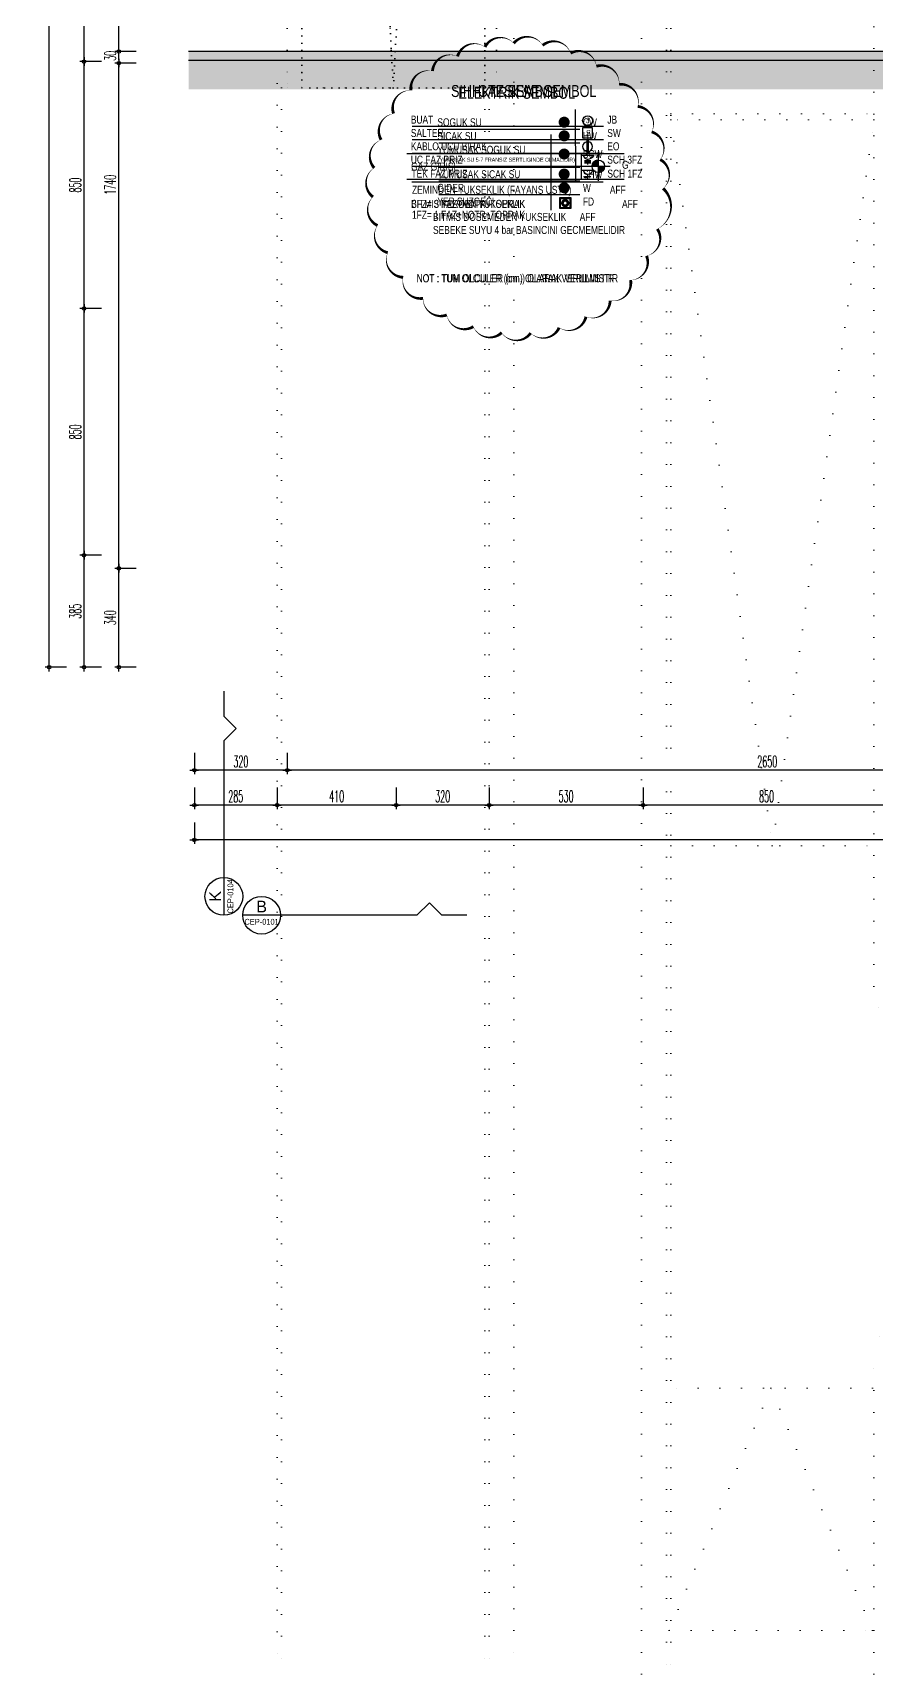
# Model space of a CAD drawing. Extents: x -5598 to 26293, y -3808 to 13850.
# Drawn here: x -3526 to -622, y -3808 to 1844 of the extents above; entities that cross this region are included whole.
import ezdxf
from ezdxf.enums import TextEntityAlignment as Align

# ---------------------------------------------------------------- set-up
doc = ezdxf.new("R2010")
doc.units = 0
doc.header["$LTSCALE"] = 100
doc.header["$MEASUREMENT"] = 0
doc.linetypes.add('DOT', pattern=[0.25, 0, -0.25])
for name, color, linetype in [('KOLON', 7, 'Continuous'), ('MERD', 7, 'Continuous'), ('OLCU DIS', 7, 'Continuous'), ('SOLID', 7, 'Continuous'), ('TARAMA', 7, 'Continuous'), ('YAZI', 7, 'Continuous')]:
    doc.layers.add(name, color=color, linetype=linetype)
for name, color, linetype, lineweight, true_color in [('MAKPA ELEKTRIK', 7, 'Continuous', 30, 0x93039a), ('MAKPA GAZ', 7, 'Continuous', 30, 0x046a38), ('MAKPA SIHHI', 7, 'Continuous', 30, 0x428a93)]:
    doc.layers.add(name, color=color, linetype=linetype, lineweight=lineweight, true_color=true_color)
doc.layers.add('YOLLAR', color=7, linetype='Continuous', lineweight=15)
doc.styles.add('ARIAL', font='arial.ttf', dxfattribs={"width": 0.7})
doc.styles.add('MAKPA TESISAT', font='arial.ttf', dxfattribs={"height": 10})
doc.styles.add('olcu', font='romans.shx', dxfattribs={"width": 0.5})
doc.dimstyles.new('1-200', dxfattribs={"dimtxt": 40, "dimasz": 2, "dimexe": 0, "dimexo": 0, "dimgap": 10, "dimtad": 1, "dimdec": 4, "dimrnd": 0.1, "dimzin": 9, "dimdsep": 46, "dimtxsty": 'olcu', "dimblk1": 'SOL', "dimblk2": 'SAG', "dimsah": 1, "dimcen": 0, "dimse1": 1, "dimse2": 1, "dimclre": 13, "dimadec": 0, "dimazin": 0, "dimtfac": 1, "dimtdec": 4, "dimtix": 1, "dimtmove": 2, "dimatfit": 2, "dimldrblk": 'SOL', "dimfxl": 0, "dimtolj": 1, "dimarcsym": 0})

# ---------------------------------------------------------------- blocks, each defined once
blk = doc.blocks.new('*U46')
blk.add_lwpolyline([(7.061, 0), (6.205, 0), (5.778, 0.428), (5.35, 0), (-0.65, 0)])
blk.add_circle((0, 0), 0.65)
at = {"style": 'ARIAL'}
blk.add_attdef('10', text='', height=0.4, dxfattribs=at).set_placement((0, 0.3), align=Align.MIDDLE_CENTER)
at = {"style": 'ARIAL', "width": 0.8}
blk.add_attdef('AL134', text='', height=0.2, dxfattribs=at).set_placement((0, -0.225), align=Align.MIDDLE_CENTER)
blk = doc.blocks.new('*U38')
blk.add_lwpolyline([(7.061, 0), (6.205, 0), (5.778, -0.428), (5.35, 0), (-0.65, 0)])
blk.add_circle((0, 0), 0.65)
at = {"style": 'ARIAL'}
blk.add_attdef('10', text='', height=0.4, dxfattribs=at).set_placement((0, 0.3), align=Align.MIDDLE_CENTER)
at = {"style": 'ARIAL', "width": 0.8}
blk.add_attdef('AL134', text='', height=0.2, dxfattribs=at).set_placement((0, -0.225), align=Align.MIDDLE_CENTER)
blk = doc.blocks.new('KESIT YERLERI')
at = {"layer": 'YAZI', "color": 7, "xscale": 100, "yscale": 100, "zscale": 100, "rotation": 90}
blk.add_blockref('*U38', (426.5, 7250.4), dxfattribs=at).add_auto_attribs({'10': 'K', 'AL134': 'CEP-0104'})
at = {"layer": 'YAZI', "color": 7, "xscale": 100, "yscale": 100, "zscale": 100}
blk.add_blockref('*U46', (556.5, 7185.4), dxfattribs=at).add_auto_attribs({'10': 'B', 'AL134': 'CEP-0101'})
blk = doc.blocks.new('*U550')
at = {"color": 16, "linetype": 'ByBlock', "ltscale": 3}
for p, q in [((-8191.8, -10160), (-8165.1, -10665)), ((-8165.1, -10665), (-8138.3, -10160)), ((-8480, -10665), (-7850.1, -10665)), ((-6510, -10775), (-7210, -10775)), ((-7210, -13275), (-6510, -13275))]:
    blk.add_line(p, q, dxfattribs=at)
at = {"color": 0, "linetype": 'ByBlock', "ltscale": 3}
blk.add_line((-8480, -10665), (-8530, -10665), dxfattribs=at)
for points in [[(-8530, -10160), (-8530, -10665)], [(-8480, -10160), (-8480, -10665)], [(-7810.1, -10160), (-7810.1, -10665), (-7850.1, -10665), (-7850.1, -10160)], [(-7225, -10160), (-7225, -16127.6)], [(-7210, -10160), (-7210, -16127.6)], [(-7310, -16127.6), (-7310, -10195), (-7750.1, -10195), (-7750.1, -16127.6)], [(-8530, -10650), (-8565, -10650), (-8565, -16127.6)], [(-8530, -10665), (-8550, -10665), (-8550, -16127.6)], [(-7850.1, -10665), (-7850.1, -16127.6)], [(-7835.1, -10665), (-7835.1, -16127.6)]]:
    blk.add_lwpolyline(points, dxfattribs=at)
for points in [[(-2774.7, -14192.1, -0.514866), (-5652.1, -14746.4, -0.003432), (-5762.1, -14640.3, -0.008214), (-6019.2, -14380.3, -0.014853), (-6462.4, -13889.1, -0.177928), (-6510, -13759.6), (-6510, -10290, -0.040829), (-6499.4, -10160, -0.040829)], [(-6510, -16127.6), (-6510, -15003.2, -0.671641), (-6424.3, -14968.2, 0.03068), (-5346.5, -15939.8)]]:
    blk.add_lwpolyline(points, format="xyb", dxfattribs=at)
at = {"color": 155, "linetype": 'ByBlock', "ltscale": 3}
blk.add_lwpolyline([(-7210, -10755), (-6510, -10755), (-6510, -10775), (-7210, -10775)], close=True, dxfattribs=at)
at = {"color": 16, "linetype": 'ByBlock', "ltscale": 3}
for points in [[(-7210, -10775), (-6860.1, -13275), (-6510, -10775)], [(-6515.1, -15142.5), (-7215, -15142.5)]]:
    blk.add_lwpolyline(points, dxfattribs=at)
blk.add_lwpolyline([(-6515.1, -15977.5), (-6865.1, -15142.5), (-7215, -15977.5)], close=True, dxfattribs=at)
blk = doc.blocks.new('SOL')
at = {"color": 0}
for p, q in [((0, 30), (0, -7)), ((7.6, 0), (-7, 0))]:
    blk.add_line(p, q, dxfattribs=at)
blk.add_circle((0, 0), 3, dxfattribs=at)
blk = doc.blocks.new('SAG')
at = {"color": 0}
for p, q in [((7.6, 0), (-7, 0)), ((0, -30), (0, 7))]:
    blk.add_line(p, q, dxfattribs=at)
blk.add_circle((0, 0), 3, dxfattribs=at)
blk = doc.blocks.new('*D285')
at = {"layer": 'OLCU DIS', "color": 0, "lineweight": -2, "transparency": 16777216}
blk.add_line((-2, -695), (-2648, -695), dxfattribs=at)
at = {"layer": 'OLCU DIS', "color": 0, "lineweight": -2, "transparency": 16777216, "xscale": 2, "yscale": 2, "zscale": 2, "rotation": 180}
blk.add_blockref('SAG', (-2650, -695), dxfattribs=at)
at = {"layer": 'OLCU DIS', "color": 0, "lineweight": -2, "transparency": 16777216, "xscale": 2, "yscale": 2, "zscale": 2}
blk.add_blockref('SOL', (0, -695), dxfattribs=at)
at = {"layer": 'OLCU DIS', "color": 0, "transparency": 16777216, "insert": (-997.4, -665), "char_height": 40, "attachment_point": 5, "style": 'olcu'}
blk.add_mtext('\\A1;2650', dxfattribs=at)
blk = doc.blocks.new('*D327')
at = {"layer": 'OLCU DIS', "color": 0, "lineweight": -2, "transparency": 16777216}
blk.add_line((-577, -815), (-1423, -815), dxfattribs=at)
at = {"layer": 'OLCU DIS', "color": 0, "lineweight": -2, "transparency": 16777216, "xscale": 2, "yscale": 2, "zscale": 2, "rotation": 180}
blk.add_blockref('SAG', (-1425, -815), dxfattribs=at)
at = {"layer": 'OLCU DIS', "color": 0, "lineweight": -2, "transparency": 16777216, "xscale": 2, "yscale": 2, "zscale": 2}
blk.add_blockref('SOL', (-575, -815), dxfattribs=at)
at = {"layer": 'OLCU DIS', "color": 0, "transparency": 16777216, "insert": (-1000, -785), "char_height": 40, "attachment_point": 5, "style": 'olcu'}
blk.add_mtext('\\A1;850', dxfattribs=at)
blk = doc.blocks.new('*D328')
at = {"layer": 'OLCU DIS', "color": 0, "lineweight": -2, "transparency": 16777216}
blk.add_line((-1427, -815), (-1953, -815), dxfattribs=at)
at = {"layer": 'OLCU DIS', "color": 0, "lineweight": -2, "transparency": 16777216, "xscale": 2, "yscale": 2, "zscale": 2, "rotation": 180}
blk.add_blockref('SAG', (-1955, -815), dxfattribs=at)
at = {"layer": 'OLCU DIS', "color": 0, "lineweight": -2, "transparency": 16777216, "xscale": 2, "yscale": 2, "zscale": 2}
blk.add_blockref('SOL', (-1425, -815), dxfattribs=at)
at = {"layer": 'OLCU DIS', "color": 0, "transparency": 16777216, "insert": (-1690, -785), "char_height": 40, "attachment_point": 5, "style": 'olcu'}
blk.add_mtext('\\A1;530', dxfattribs=at)
blk = doc.blocks.new('*D329')
at = {"layer": 'OLCU DIS', "color": 0, "lineweight": -2, "transparency": 16777216}
blk.add_line((-1957, -815), (-2273, -815), dxfattribs=at)
at = {"layer": 'OLCU DIS', "color": 0, "lineweight": -2, "transparency": 16777216, "xscale": 2, "yscale": 2, "zscale": 2, "rotation": 180}
blk.add_blockref('SAG', (-2275, -815), dxfattribs=at)
at = {"layer": 'OLCU DIS', "color": 0, "lineweight": -2, "transparency": 16777216, "xscale": 2, "yscale": 2, "zscale": 2}
blk.add_blockref('SOL', (-1955, -815), dxfattribs=at)
at = {"layer": 'OLCU DIS', "color": 0, "transparency": 16777216, "insert": (-2115, -785), "char_height": 40, "attachment_point": 5, "style": 'olcu'}
blk.add_mtext('\\A1;320', dxfattribs=at)
blk = doc.blocks.new('*D330')
at = {"layer": 'OLCU DIS', "color": 0, "lineweight": -2, "transparency": 16777216}
blk.add_line((-2277, -815), (-2683, -815), dxfattribs=at)
at = {"layer": 'OLCU DIS', "color": 0, "lineweight": -2, "transparency": 16777216, "xscale": 2, "yscale": 2, "zscale": 2, "rotation": 180}
blk.add_blockref('SAG', (-2685, -815), dxfattribs=at)
at = {"layer": 'OLCU DIS', "color": 0, "lineweight": -2, "transparency": 16777216, "xscale": 2, "yscale": 2, "zscale": 2}
blk.add_blockref('SOL', (-2275, -815), dxfattribs=at)
at = {"layer": 'OLCU DIS', "color": 0, "transparency": 16777216, "insert": (-2480, -785), "char_height": 40, "attachment_point": 5, "style": 'olcu'}
blk.add_mtext('\\A1;410', dxfattribs=at)
blk = doc.blocks.new('*D331')
at = {"layer": 'OLCU DIS', "color": 0, "lineweight": -2, "transparency": 16777216}
blk.add_line((-2652, -695), (-2968, -695), dxfattribs=at)
at = {"layer": 'OLCU DIS', "color": 0, "lineweight": -2, "transparency": 16777216, "xscale": 2, "yscale": 2, "zscale": 2, "rotation": 180}
blk.add_blockref('SAG', (-2970, -695), dxfattribs=at)
at = {"layer": 'OLCU DIS', "color": 0, "lineweight": -2, "transparency": 16777216, "xscale": 2, "yscale": 2, "zscale": 2}
blk.add_blockref('SOL', (-2650, -695), dxfattribs=at)
at = {"layer": 'OLCU DIS', "color": 0, "transparency": 16777216, "insert": (-2810, -665), "char_height": 40, "attachment_point": 5, "style": 'olcu'}
blk.add_mtext('\\A1;320', dxfattribs=at)
blk = doc.blocks.new('*D332')
at = {"layer": 'OLCU DIS', "color": 0, "lineweight": -2, "transparency": 16777216}
blk.add_line((21268, -935), (-2968, -935), dxfattribs=at)
at = {"layer": 'OLCU DIS', "color": 0, "lineweight": -2, "transparency": 16777216, "xscale": 2, "yscale": 2, "zscale": 2, "rotation": 180}
blk.add_blockref('SAG', (-2970, -935), dxfattribs=at)
at = {"layer": 'OLCU DIS', "color": 0, "lineweight": -2, "transparency": 16777216, "xscale": 2, "yscale": 2, "zscale": 2}
blk.add_blockref('SOL', (21270, -935), dxfattribs=at)
at = {"layer": 'OLCU DIS', "color": 0, "transparency": 16777216, "insert": (9295.6, -905), "char_height": 40, "attachment_point": 5, "style": 'olcu'}
blk.add_mtext('\\A1;24240', dxfattribs=at)
blk = doc.blocks.new('*D333')
at = {"layer": 'OLCU DIS', "color": 0, "lineweight": -2, "transparency": 16777216}
blk.add_line((-3230, -338), (-3230, -2), dxfattribs=at)
at = {"layer": 'OLCU DIS', "color": 0, "lineweight": -2, "transparency": 16777216, "xscale": 2, "yscale": 2, "zscale": 2}
for name, p, rotation in [('SAG', (-3230, 0), 90), ('SOL', (-3230, -340), 270)]:
    blk.add_blockref(name, p, dxfattribs=dict(at, rotation=rotation))
at = {"layer": 'OLCU DIS', "color": 0, "transparency": 16777216, "insert": (-3260, -170), "char_height": 40, "attachment_point": 5, "rotation": 90, "style": 'olcu'}
blk.add_mtext('\\A1;340', dxfattribs=at)
blk = doc.blocks.new('*D334')
at = {"layer": 'OLCU DIS', "color": 0, "lineweight": -2, "transparency": 16777216}
blk.add_line((-3230, 2), (-3230, 1738), dxfattribs=at)
at = {"layer": 'OLCU DIS', "color": 0, "lineweight": -2, "transparency": 16777216, "xscale": 2, "yscale": 2, "zscale": 2}
for name, p, rotation in [('SAG', (-3230, 1740), 90), ('SOL', (-3230, 0), 270)]:
    blk.add_blockref(name, p, dxfattribs=dict(at, rotation=rotation))
at = {"layer": 'OLCU DIS', "color": 0, "transparency": 16777216, "insert": (-3260, 1321), "char_height": 40, "attachment_point": 5, "rotation": 90, "style": 'olcu'}
blk.add_mtext('\\A1;1740', dxfattribs=at)
blk = doc.blocks.new('*D335')
at = {"layer": 'OLCU DIS', "color": 0, "lineweight": -2, "transparency": 16777216}
blk.add_line((-3230, 1750), (-3230, 1780), dxfattribs=at)
at = {"layer": 'OLCU DIS', "color": 0, "transparency": 16777216, "insert": (-3260, 1765), "char_height": 40, "attachment_point": 5, "rotation": 90, "style": 'olcu'}
blk.add_mtext('\\A1;30', dxfattribs=at)
blk = doc.blocks.new('*D336')
at = {"layer": 'OLCU DIS', "color": 0, "lineweight": -2, "transparency": 16777216}
blk.add_line((-3230, 1782), (-3230, 2118), dxfattribs=at)
at = {"layer": 'OLCU DIS', "color": 0, "lineweight": -2, "transparency": 16777216, "xscale": 2, "yscale": 2, "zscale": 2}
for name, p, rotation in [('SAG', (-3230, 2120), 90), ('SOL', (-3230, 1780), 270)]:
    blk.add_blockref(name, p, dxfattribs=dict(at, rotation=rotation))
at = {"layer": 'OLCU DIS', "color": 0, "transparency": 16777216, "insert": (-3260, 1950), "char_height": 40, "attachment_point": 5, "rotation": 90, "style": 'olcu'}
blk.add_mtext('\\A1;340', dxfattribs=at)
blk = doc.blocks.new('*D342')
at = {"layer": 'OLCU DIS', "color": 0, "lineweight": -2, "transparency": 16777216}
blk.add_line((-3350, -338), (-3350, 43), dxfattribs=at)
at = {"layer": 'OLCU DIS', "color": 0, "lineweight": -2, "transparency": 16777216, "xscale": 2, "yscale": 2, "zscale": 2}
for name, p, rotation in [('SAG', (-3350, 45), 90), ('SOL', (-3350, -340), 270)]:
    blk.add_blockref(name, p, dxfattribs=dict(at, rotation=rotation))
at = {"layer": 'OLCU DIS', "color": 0, "transparency": 16777216, "insert": (-3380, -147.5), "char_height": 40, "attachment_point": 5, "rotation": 90, "style": 'olcu'}
blk.add_mtext('\\A1;385', dxfattribs=at)
blk = doc.blocks.new('*D343')
at = {"layer": 'OLCU DIS', "color": 0, "lineweight": -2, "transparency": 16777216}
blk.add_line((-3350, 47), (-3350, 893), dxfattribs=at)
at = {"layer": 'OLCU DIS', "color": 0, "lineweight": -2, "transparency": 16777216, "xscale": 2, "yscale": 2, "zscale": 2}
for name, p, rotation in [('SAG', (-3350, 895), 90), ('SOL', (-3350, 45), 270)]:
    blk.add_blockref(name, p, dxfattribs=dict(at, rotation=rotation))
at = {"layer": 'OLCU DIS', "color": 0, "transparency": 16777216, "insert": (-3380, 470), "char_height": 40, "attachment_point": 5, "rotation": 90, "style": 'olcu'}
blk.add_mtext('\\A1;850', dxfattribs=at)
blk = doc.blocks.new('*D344')
at = {"layer": 'OLCU DIS', "color": 0, "lineweight": -2, "transparency": 16777216}
blk.add_line((-3350, 897), (-3350, 1743), dxfattribs=at)
at = {"layer": 'OLCU DIS', "color": 0, "lineweight": -2, "transparency": 16777216, "xscale": 2, "yscale": 2, "zscale": 2}
for name, p, rotation in [('SAG', (-3350, 1745), 90), ('SOL', (-3350, 895), 270)]:
    blk.add_blockref(name, p, dxfattribs=dict(at, rotation=rotation))
at = {"layer": 'OLCU DIS', "color": 0, "transparency": 16777216, "insert": (-3380, 1320), "char_height": 40, "attachment_point": 5, "rotation": 90, "style": 'olcu'}
blk.add_mtext('\\A1;850', dxfattribs=at)
blk = doc.blocks.new('*D345')
at = {"layer": 'OLCU DIS', "color": 0, "lineweight": -2, "transparency": 16777216}
blk.add_line((-3350, 1747), (-3350, 2153), dxfattribs=at)
at = {"layer": 'OLCU DIS', "color": 0, "lineweight": -2, "transparency": 16777216, "xscale": 2, "yscale": 2, "zscale": 2}
for name, p, rotation in [('SAG', (-3350, 2155), 90), ('SOL', (-3350, 1745), 270)]:
    blk.add_blockref(name, p, dxfattribs=dict(at, rotation=rotation))
at = {"layer": 'OLCU DIS', "color": 0, "transparency": 16777216, "insert": (-3380, 1950), "char_height": 40, "attachment_point": 5, "rotation": 90, "style": 'olcu'}
blk.add_mtext('\\A1;410', dxfattribs=at)
blk = doc.blocks.new('*D368')
at = {"layer": 'OLCU DIS', "color": 0, "lineweight": -2, "transparency": 16777216}
blk.add_line((-3470, -338), (-3470, 12638), dxfattribs=at)
at = {"layer": 'OLCU DIS', "color": 0, "lineweight": -2, "transparency": 16777216, "xscale": 2, "yscale": 2, "zscale": 2}
for name, p, rotation in [('SAG', (-3470, 12640), 90), ('SOL', (-3470, -340), 270)]:
    blk.add_blockref(name, p, dxfattribs=dict(at, rotation=rotation))
at = {"layer": 'OLCU DIS', "color": 0, "transparency": 16777216, "insert": (-3500, 6150), "char_height": 40, "attachment_point": 5, "rotation": 90, "style": 'olcu'}
blk.add_mtext('\\A1;12980', dxfattribs=at)
blk = doc.blocks.new('*D475')
at = {"layer": 'OLCU DIS', "color": 0, "lineweight": -2, "transparency": 16777216}
blk.add_line((-2687, -815), (-2968, -815), dxfattribs=at)
at = {"layer": 'OLCU DIS', "color": 0, "lineweight": -2, "transparency": 16777216, "xscale": 2, "yscale": 2, "zscale": 2, "rotation": 180}
blk.add_blockref('SAG', (-2970, -815), dxfattribs=at)
at = {"layer": 'OLCU DIS', "color": 0, "lineweight": -2, "transparency": 16777216, "xscale": 2, "yscale": 2, "zscale": 2}
blk.add_blockref('SOL', (-2685, -815), dxfattribs=at)
at = {"layer": 'OLCU DIS', "color": 0, "transparency": 16777216, "insert": (-2827.5, -785), "char_height": 40, "attachment_point": 5, "style": 'olcu'}
blk.add_mtext('\\A1;285', dxfattribs=at)
blk = doc.blocks.new('SIH LEGEND_TR')
at = {"layer": 'MAKPA SIHHI'}
for p, q in [((-129, -147.6), (114.1, -147.6)), ((64.1, -157.3), (64.1, -287.2)), ((-129, -171.2), (114.1, -171.2)), ((-129, -213.4), (114.1, -213.4)), ((-129, -237), (114.1, -237)), ((-129, -260.6), (114.1, -260.6))]:
    blk.add_line(p, q, dxfattribs=at)
blk.add_lwpolyline([(257.3, -249.9, 0, 5, 0.520567), (252.3, -200.2, 0, 5, 0.520567), (237.6, -152.5, 0, 5, 0.520567), (213.6, -108.7, 0, 5, 0.520567), (181.5, -70.6, 0, 5, 0.520567), (142.4, -39.5, 0, 5, 0.520567), (97.9, -16.9, 0, 5, 0.520567), (49.8, -3.5, 0, 5, 0.520567), (0, 0, 0, 5, 0.520567), (-49.5, -6.4, 0, 5, 0.520567), (-96.7, -22.6, 0, 5, 0.520567), (-139.8, -47.8, 0, 5, 0.520567), (-177, -81, 0, 5, 0.520567), (-206.9, -121, 0, 5, 0.520567), (-228.3, -166.1, 0, 5, 0.520567), (-240.2, -214.6, 0, 5, 0.520567), (-242.3, -264.5, 0, 5, 0.520567), (-234.4, -313.8, 0, 5, 0.520567), (-216.9, -360.5, 0, 5, 0.520567), (-190.4, -402.9, 0, 5, 0.520567), (-156.1, -439.1, 0, 5, 0.520567), (-115.3, -467.8, 0, 5, 0.520567), (-69.5, -487.8, 0, 5, 0.520567), (-20.7, -498.3, 0, 5, 0.520567), (29.2, -498.9, 0, 5, 0.520567), (78.2, -489.6, 0, 5, 0.520567), (124.4, -470.8, 0, 5, 0.520567), (166, -443.1, 0, 5, 0.520567), (201.2, -407.7, 0, 5, 0.520567), (228.7, -366, 0, 5, 0.520567), (247.3, -319.7, 0, 5, 0.520567)], format="xyseb", close=True, dxfattribs=at)
for points, const_width in [([(82.2, -135.8, 1), (91.7, -135.8, 1)], 9.48), ([(82.2, -159.4, 1), (91.7, -159.4, 1)], 9.48), ([(82.2, -190.6, 1), (91.7, -190.6, 1)], 9.48), ([(82.2, -225.2, 1), (91.7, -225.2, 1)], 9.48), ([(82.2, -248.8, 1), (91.7, -248.8, 1)], 9.48), ([(84, -275.2, 1), (93.4, -275.2, 1)], 4.72)]:
    blk.add_lwpolyline(points, format="xyb", close=True, dxfattribs=dict(at, const_width=const_width))
for points in [[(79.3, -284.6), (79.3, -265.7), (98.2, -265.7), (98.2, -284.6)], [(80.6, -283.3), (80.6, -267.1), (96.8, -267.1), (96.8, -283.3)]]:
    blk.add_lwpolyline(points, close=True, dxfattribs=at)
at = {"layer": 'MAKPA SIHHI', "style": 'MAKPA TESISAT', "width": 0.75}
for s, height, p in [('SIHHI TESISAT SEMBOL', 20.667, (-107.8, -92.5)), ('SOGUK SU', 13.78, (-131.3, -142.9)), ('CW', 13.78, (119.2, -142.9)), ('SICAK SU', 13.78, (-131.3, -166.5)), ('HW', 13.78, (119.2, -166.5)), ('YUMUSAK SOGUK SU', 13.778, (-131.3, -190.1)), ('(YUMUSAK SU 5-7 FRANSIZ SERTLIGINDE OLMALIDIR)', 6.889, (-130.4, -203.9, 0)), ('SCW', 13.78, (119.2, -197.7)), ('YUMUSAK SICAK SU', 13.778, (-131.3, -232.3)), ('SHW', 13.78, (119.2, -232.3)), ('GIDER', 13.78, (-131.3, -255.8)), ('W', 13.8, (119.2, -255.8)), ('YER SUZGECI', 13.778, (-131.3, -279.4)), ('FD', 13.78, (119.2, -279.4)), ('BITMIS DOSEMEDEN YUKSEKLIK', 13.778, (-138.8, -305.8)), ('AFF', 13.78, (113.7, -305.8)), ('SEBEKE SUYU 4 bar BASINCINI GECMEMELIDIR', 13.778, (-138.8, -328.3)), ('NOT : TUM OLCULER (cm.) OLARAK VERILMISTIR', 13.778, (-167.2, -411.5))]:
    blk.add_text(s, height=height, dxfattribs=at).set_placement(p)
blk = doc.blocks.new('ELK LEGEND_TR')
at = {"layer": 'MAKPA ELEKTRIK'}
for p, q in [((105.8, -114.2), (106.2, -239.8)), ((-174.7, -142.9), (154.4, -142.9)), ((-174.7, -165.9), (154.4, -165.9)), ((125.8, -166.7), (125.8, -188.4)), ((128, -166.7), (128, -188.4)), ((-174.7, -188.9), (154.4, -188.9)), ((-174.7, -188.9), (154.4, -188.9)), ((117.1, -192.8), (138.8, -192.8)), ((-175.2, -211.6), (154, -211.6)), ((117.1, -218.2), (138.8, -218.2)), ((122.2, -201.8), (132.6, -201.8)), ((122.2, -203.9), (132.6, -203.9)), ((122.2, -206), (132.6, -206)), ((127.8, -208.9), (127.8, -199.2)), ((127.8, -234.3), (127.8, -224.7)), ((-175.2, -238.4), (154, -238.4)), ((122.2, -229.4), (132.6, -229.4))]:
    blk.add_line(p, q, dxfattribs=at)
blk.add_lwpolyline([(257.3, -249.9, 0, 5, 0.520567), (252.3, -200.2, 0, 5, 0.520567), (237.6, -152.5, 0, 5, 0.520567), (213.6, -108.7, 0, 5, 0.520567), (181.5, -70.6, 0, 5, 0.520567), (142.4, -39.5, 0, 5, 0.520567), (97.9, -16.9, 0, 5, 0.520567), (49.8, -3.5, 0, 5, 0.520567), (0, 0, 0, 5, 0.520567), (-49.5, -6.4, 0, 5, 0.520567), (-96.7, -22.6, 0, 5, 0.520567), (-139.8, -47.8, 0, 5, 0.520567), (-177, -81, 0, 5, 0.520567), (-206.9, -121, 0, 5, 0.520567), (-228.3, -166.1, 0, 5, 0.520567), (-240.2, -214.6, 0, 5, 0.520567), (-242.3, -264.5, 0, 5, 0.520567), (-234.4, -313.8, 0, 5, 0.520567), (-216.9, -360.5, 0, 5, 0.520567), (-190.4, -402.9, 0, 5, 0.520567), (-156.1, -439.1, 0, 5, 0.520567), (-115.3, -467.8, 0, 5, 0.520567), (-69.5, -487.8, 0, 5, 0.520567), (-20.7, -498.3, 0, 5, 0.520567), (29.2, -498.9, 0, 5, 0.520567), (78.2, -489.6, 0, 5, 0.520567), (124.4, -470.8, 0, 5, 0.520567), (166, -443.1, 0, 5, 0.520567), (201.2, -407.7, 0, 5, 0.520567), (228.7, -366, 0, 5, 0.520567), (247.3, -319.7, 0, 5, 0.520567)], format="xyseb", close=True, dxfattribs=at)
blk.add_lwpolyline([(118.5, -145.7), (118.5, -162.8), (135.9, -162.8), (135.9, -145.7)], close=True, dxfattribs=at)
blk.add_circle((127.3, -133.2), 8.51, dxfattribs=at)
for centre, start, end in [((127.3, -177.9), 100.5877, 259.4123), ((127.3, -177.9), 274.0976, 85.9024), ((127.9, -191.2), 190.5877, 349.4123), ((127.9, -216.7), 190.5877, 349.4123)]:
    blk.add_arc(centre, 8.51, start, end, dxfattribs=at)
at = {"layer": 'MAKPA ELEKTRIK', "style": 'MAKPA TESISAT', "width": 0.75}
for s, height, p in [('ELEKTRIK SEMBOL', 20.667, (-95.1, -95.5)), ('BUAT', 13.78, (-177, -138.3)), ('J', 9.64, (124.5, -137.6)), ('JB', 13.78, (161.2, -138.3)), ('SALTER', 13.78, (-177, -161.3)), ('S', 9.64, (124.5, -159.3)), ('SW', 13.78, (161.2, -161.3)), ('UC FAZ PRIZ ', 13.778, (-177, -207.2)), ('KABLO UCU BIRAK', 13.778, (-177, -184.2)), ('SCH 3FZ', 13.78, (161.2, -207.2)), ('EO', 13.78, (161.2, -184.2)), ('TEK FAZ PRIZ', 13.778, (-175.8, -231.3)), ('SCH 1FZ', 13.78, (161.4, -231.3)), ('ZEMINDEN YUKSEKLIK (FAYANS USTU)', 13.778, (-175, -259.1)), ('AFF', 13.78, (165.6, -259.1)), ('3FZ= 3 FAZ+NOTR+TOPRAK', 13.778, (-175, -283.3)), ('1FZ= 1 FAZ+NOTR+TOPRAK', 13.778, (-175, -302.1)), ('NOT : TUM OLCULER (cm.) OLARAK VERILMISTIR', 13.778, (-167.2, -411.5))]:
    blk.add_text(s, height=height, dxfattribs=at).set_placement(p)
blk = doc.blocks.new('GZ LEGEND_TR')
at = {"layer": 'MAKPA GAZ'}
for p, q in [((-183.9, -189.9), (190.1, -189.9)), ((145.5, -186.7), (145.5, -236.6)), ((121.2, -211.8), (166.2, -211.8)), ((134.7, -211.7), (145.4, -201)), ((134.7, -211.5), (145.2, -201)), ((134.7, -211.3), (145, -201)), ((134.7, -211.1), (144.8, -201)), ((134.7, -210.9), (144.6, -201)), ((134.7, -210.7), (144.4, -201.1)), ((134.8, -211.8), (145.5, -201.1)), ((134.8, -210.4), (144.1, -201.1)), ((134.8, -210.2), (143.9, -201.1)), ((134.8, -210), (143.7, -201.1)), ((134.9, -209.8), (143.5, -201.2)), ((134.9, -209.5), (143.2, -201.2)), ((135, -211.8), (145.5, -201.3)), ((135, -209.3), (143, -201.3)), ((135.1, -211.8), (145.5, -201.4)), ((135.1, -209), (142.7, -201.4)), ((135.1, -208.8), (142.5, -201.4)), ((135.2, -208.5), (142.2, -201.5)), ((135.3, -211.8), (145.5, -201.6)), ((135.3, -208.2), (141.9, -201.6)), ((135.4, -207.9), (141.6, -201.7)), ((135.5, -211.8), (145.5, -201.8)), ((135.6, -207.6), (141.3, -201.9)), ((135.7, -211.8), (145.5, -202)), ((135.7, -207.2), (140.9, -202)), ((135.9, -211.8), (145.5, -202.2)), ((135.9, -206.8), (140.5, -202.2)), ((136.1, -211.8), (145.5, -202.4)), ((136.1, -206.4), (140.1, -202.4)), ((136.3, -211.8), (145.5, -202.6)), ((136.4, -205.9), (139.6, -202.7)), ((136.5, -211.8), (145.5, -202.8)), ((136.7, -211.8), (145.5, -203)), ((136.8, -205.3), (139, -203.2)), ((136.9, -211.8), (145.5, -203.2)), ((137.1, -211.8), (145.5, -203.4)), ((137.2, -211.8), (145.5, -203.5)), ((137.4, -211.8), (145.5, -203.7)), ((137.6, -211.8), (145.5, -203.9)), ((137.8, -211.8), (145.5, -204.1)), ((138, -211.8), (145.5, -204.3)), ((138.2, -211.8), (145.5, -204.5)), ((138.4, -211.8), (145.5, -204.7)), ((138.6, -211.8), (145.5, -204.9)), ((138.8, -211.8), (145.5, -205.1)), ((139, -211.8), (145.5, -205.3)), ((139.2, -211.8), (145.5, -205.5)), ((139.3, -211.8), (145.5, -205.6)), ((139.5, -211.8), (145.5, -205.8)), ((139.7, -211.8), (145.5, -206)), ((139.9, -211.8), (145.5, -206.2)), ((140.1, -211.8), (145.5, -206.4)), ((140.3, -211.8), (145.5, -206.6)), ((140.5, -211.8), (145.5, -206.8)), ((140.7, -211.8), (145.5, -207)), ((140.9, -211.8), (145.5, -207.2)), ((141.1, -211.8), (145.5, -207.4)), ((141.3, -211.8), (145.5, -207.6)), ((141.4, -211.8), (145.5, -207.7)), ((141.6, -211.8), (145.5, -207.9)), ((141.8, -211.8), (145.5, -208.1)), ((142, -211.8), (145.5, -208.3)), ((142.2, -211.8), (145.5, -208.5)), ((142.4, -211.8), (145.5, -208.7)), ((142.6, -211.8), (145.5, -208.9)), ((142.8, -211.8), (145.5, -209.1)), ((143, -211.8), (145.5, -209.3)), ((143.2, -211.8), (145.5, -209.5)), ((143.4, -211.8), (145.5, -209.7)), ((143.5, -211.8), (145.5, -209.8)), ((143.7, -211.8), (145.5, -210)), ((143.9, -211.8), (145.5, -210.2)), ((144.1, -211.8), (145.5, -210.4)), ((144.3, -211.8), (145.5, -210.6)), ((144.5, -211.8), (145.5, -210.8)), ((144.7, -211.8), (145.5, -211)), ((144.9, -211.8), (145.5, -211.2)), ((145.1, -211.8), (145.5, -211.4)), ((145.3, -211.8), (145.5, -211.6)), ((145.5, -217.5), (151.2, -211.8)), ((145.5, -217.7), (151.4, -211.8)), ((145.5, -217.9), (151.6, -211.8)), ((145.5, -218.1), (151.8, -211.8)), ((145.5, -218.2), (151.9, -211.8)), ((145.5, -218.4), (152.1, -211.8)), ((145.5, -218.6), (152.3, -211.8)), ((145.5, -218.8), (152.5, -211.8)), ((145.5, -219), (152.7, -211.8)), ((145.5, -219.2), (152.9, -211.8)), ((145.5, -219.4), (153.1, -211.8)), ((145.5, -219.6), (153.3, -211.8)), ((145.5, -219.8), (153.5, -211.8)), ((145.5, -220), (153.7, -211.8)), ((145.5, -220.2), (153.9, -211.8)), ((145.5, -220.3), (154, -211.8)), ((145.5, -220.5), (154.2, -211.8)), ((145.5, -220.7), (154.4, -211.8)), ((145.5, -220.9), (154.6, -211.8)), ((145.5, -221.1), (154.8, -211.8)), ((145.5, -221.3), (155, -211.8)), ((145.5, -221.5), (155.2, -211.8)), ((145.5, -221.7), (155.4, -211.8)), ((145.5, -221.9), (155.6, -211.8)), ((145.5, -222.1), (155.8, -211.8)), ((145.5, -222.3), (156, -211.8)), ((145.5, -222.4), (156.1, -211.8)), ((145.5, -222.6), (156.3, -211.8)), ((145.5, -211.8), (145.5, -211.8)), ((145.5, -211.9), (145.6, -211.8)), ((145.5, -212.1), (145.8, -211.8)), ((145.5, -212.3), (146, -211.8)), ((145.5, -212.5), (146.2, -211.8)), ((145.5, -212.7), (146.4, -211.8)), ((145.5, -212.9), (146.6, -211.8)), ((145.5, -213.1), (146.8, -211.8)), ((145.5, -213.3), (147, -211.8)), ((145.5, -213.5), (147.2, -211.8)), ((145.5, -213.7), (147.4, -211.8)), ((145.5, -213.9), (147.6, -211.8)), ((145.5, -214), (147.7, -211.8)), ((145.5, -214.2), (147.9, -211.8)), ((145.5, -214.4), (148.1, -211.8)), ((145.5, -214.6), (148.3, -211.8)), ((145.5, -214.8), (148.5, -211.8)), ((145.5, -215), (148.7, -211.8)), ((145.5, -215.2), (148.9, -211.8)), ((145.5, -215.4), (149.1, -211.8)), ((145.5, -215.6), (149.3, -211.8)), ((145.5, -215.8), (149.5, -211.8)), ((145.5, -216), (149.7, -211.8)), ((145.5, -216.1), (149.8, -211.8)), ((145.5, -216.3), (150, -211.8)), ((145.5, -216.5), (150.2, -211.8)), ((145.5, -216.7), (150.4, -211.8)), ((145.5, -216.9), (150.6, -211.8)), ((145.5, -217.1), (150.8, -211.8)), ((145.5, -217.3), (151, -211.8)), ((145.7, -222.6), (156.3, -212)), ((145.9, -222.6), (156.3, -212.2)), ((146.1, -222.6), (156.3, -212.4)), ((146.3, -222.6), (156.3, -212.6)), ((146.5, -222.5), (156.2, -212.8)), ((146.8, -222.5), (156.2, -213.1)), ((147, -222.5), (156.2, -213.3)), ((147.2, -222.5), (156.2, -213.5)), ((147.4, -222.4), (156.1, -213.7)), ((147.7, -222.4), (156.1, -214)), ((147.9, -222.3), (156, -214.2)), ((148.2, -222.3), (156, -214.5)), ((148.4, -222.2), (155.9, -214.7)), ((148.7, -222.1), (155.8, -215)), ((149, -222), (155.7, -215.3)), ((149.3, -221.9), (155.6, -215.6)), ((149.6, -221.8), (155.5, -215.9)), ((149.9, -221.6), (155.3, -216.2)), ((150.3, -221.5), (155.2, -216.6)), ((150.7, -221.3), (155, -217)), ((151.1, -221), (154.7, -217.4)), ((151.7, -220.6), (154.3, -218)), ((152.6, -219.9), (153.6, -218.9)), ((-183.9, -233.7), (190.1, -233.7))]:
    blk.add_line(p, q, dxfattribs=at)
blk.add_lwpolyline([(257.3, -249.9, 0, 5, 0.520567), (252.3, -200.2, 0, 5, 0.520567), (237.6, -152.5, 0, 5, 0.520567), (213.6, -108.7, 0, 5, 0.520567), (181.5, -70.6, 0, 5, 0.520567), (142.4, -39.5, 0, 5, 0.520567), (97.9, -16.9, 0, 5, 0.520567), (49.8, -3.5, 0, 5, 0.520567), (0, 0, 0, 5, 0.520567), (-49.5, -6.4, 0, 5, 0.520567), (-96.7, -22.6, 0, 5, 0.520567), (-139.8, -47.8, 0, 5, 0.520567), (-177, -81, 0, 5, 0.520567), (-206.9, -121, 0, 5, 0.520567), (-228.3, -166.1, 0, 5, 0.520567), (-240.2, -214.6, 0, 5, 0.520567), (-242.3, -264.5, 0, 5, 0.520567), (-234.4, -313.8, 0, 5, 0.520567), (-216.9, -360.5, 0, 5, 0.520567), (-190.4, -402.9, 0, 5, 0.520567), (-156.1, -439.1, 0, 5, 0.520567), (-115.3, -467.8, 0, 5, 0.520567), (-69.5, -487.8, 0, 5, 0.520567), (-20.7, -498.3, 0, 5, 0.520567), (29.2, -498.9, 0, 5, 0.520567), (78.2, -489.6, 0, 5, 0.520567), (124.4, -470.8, 0, 5, 0.520567), (166, -443.1, 0, 5, 0.520567), (201.2, -407.7, 0, 5, 0.520567), (228.7, -366, 0, 5, 0.520567), (247.3, -319.7, 0, 5, 0.520567)], format="xyseb", close=True, dxfattribs=at)
for points in [[(116.2, -189.9), (116.2, -233.7)], [(116.2, -226.1), (116.2, -233.7)]]:
    blk.add_lwpolyline(points, dxfattribs=at)
blk.add_circle((145.5, -211.8), 10.8, dxfattribs=at)
at = {"layer": 'MAKPA GAZ', "style": 'MAKPA TESISAT', "width": 0.75}
for s, height, p in [('GAZ SEMBOL', 20.67, (-61.7, -92.5)), ('GAZ GIRISI', 13.78, (-176.7, -219.1)), ('G', 13.8, (186.4, -216)), ('BITMIS YERDEN YUKSEKLIK', 13.778, (-176.7, -283.4)), ('AFF', 13.78, (186.4, -283.4)), ('NOT : TUM OLCULER (cm.) OLARAK VERILMISTIR', 14.054, (-167.2, -411.5))]:
    blk.add_text(s, height=height, dxfattribs=at).set_placement(p)

msp = doc.modelspace()

# ---------------------------------------------------------------- hatches: boundary and pattern name
at = {"layer": 'TARAMA'}
h = msp.add_hatch(dxfattribs=at)
h.set_pattern_fill('ANSI33', color=253, scale=100)
h.paths.add_polyline_path([(-10, 2150), (-2990.23412, 2150), (-2990.23412, 2120), (-10, 2120)])
h.paths.add_polyline_path([(-10, 1780), (-2990.23412, 1780), (-2990.23412, 1750), (-10, 1750)])

# ---------------------------------------------------------------- linework, layer by layer
at = {"layer": 'KOLON', "color": 4}
msp.add_lwpolyline([(-2990.23412, 1750), (-10, 1750), (-10, 1780), (-2990.23412, 1780)], dxfattribs=at)
at = {"layer": 'MERD', "color": 6, "linetype": 'DOT'}
for p, q in [((-2600, 2210), (-2600, 1655)), ((-1970, 2210), (-1970, 1655)), ((-1970, 1655), (-2600, 1655))]:
    msp.add_line(p, q, dxfattribs=at)
msp.add_lwpolyline([(-2423.6074, 4273.13976), (-2285, 1655), (-2153.62736, 4136.4832)], dxfattribs=at)
at = {"layer": 'SOLID', "color": 251, "const_width": 100}
msp.add_lwpolyline([(12930, -2170.58484), (12930, -390), (12350, -390), (12350, -50), (11230, -50), (11230, -390), (10650, -390), (10650, -50), (3475, -50), (3475, -390), (2770, -390), (2770, -50), (2590, -50), (2590, -230), (1920, -230), (1920, -50), (1080, -50), (1080, -390), (500, -390), (500, -50), (-50, -50), (-50, 1700), (-2990.23412, 1700)], dxfattribs=at)

# ---------------------------------------------------------------- block references
at = {"layer": 'MAKPA ELEKTRIK', "xscale": 2, "yscale": 2, "zscale": 2}
msp.add_blockref('ELK LEGEND_TR', (-1870.65745, 1808.14589), dxfattribs=at)
at = {"layer": 'MAKPA GAZ', "xscale": 2, "yscale": 2, "zscale": 2}
msp.add_blockref('GZ LEGEND_TR', (-1870.33369, 1808.14503), dxfattribs=at)
at = {"layer": 'MAKPA SIHHI', "xscale": 2, "yscale": 2, "zscale": 2}
msp.add_blockref('SIH LEGEND_TR', (-1870.65745, 1808.14589), dxfattribs=at)
at = {"layer": 'YAZI'}
msp.add_blockref('KESIT YERLERI', (-3295, -8379.7089), dxfattribs=at)
at = {"layer": 'YOLLAR', "color": 9, "linetype": 'DOT'}
msp.add_blockref('*U550', (5880, 12320.00004), dxfattribs=at)

# ---------------------------------------------------------------- dimensions: what is measured, and where the dimension line sits
at = {"layer": 'OLCU DIS', "color": 7}
for base, p1, p2, picture, middle in [((-3470, 12640), (-3170, -340), (-3170, 12640), '*D368', (-3500, 6150)), ((-3350, 2155), (-3045, 1745), (-3045, 2155), '*D345', (-3380, 1950)), ((-3230, 2120), (-2990.23412, 1780), (-2990.23412, 2120), '*D336', (-3260, 1950)), ((-3350, 1745), (-3045, 895), (-3045, 1745), '*D344', (-3380, 1320)), ((-3230, 1780), (-10, 1750), (-2990.23412, 1780), '*D335', (-3260, 1765)), ((-3350, 895), (-3170, 45), (-3045, 895), '*D343', (-3380, 470)), ((-3350, 45), (-3170, -340), (-3170, 45), '*D342', (-3380, -147.5)), ((-3230, 0), (550, -340), (550, 0), '*D333', (-3260, -170))]:
    dim = msp.add_linear_dim(base=base, p1=p1, p2=p2, angle=90, dimstyle='1-200', dxfattribs=at)
    dim.commit()
    dim.dimension.update_dxf_attribs({"geometry": picture, "text_midpoint": middle})
for base, p1, p2, picture, middle in [((-2970, -695), (-2650, 2160), (-2970, 7535), '*D331', (-2810, -665)), ((-2970, -815), (-2685, -695), (-2970, 7535), '*D475', (-2827.5, -785)), ((-2685, -815), (-2275, -815), (-2685, -815), '*D330', (-2480, -785)), ((-2275, -815), (-1955, -815), (-2275, -815), '*D329', (-2115, -785)), ((-1955, -815), (-1425, -815), (-1955, -815), '*D328', (-1690, -785)), ((-1425, -815), (-575, -815), (-1425, -815), '*D327', (-1000, -785))]:
    dim = msp.add_linear_dim(base=base, p1=p1, p2=p2, dimstyle='1-200', dxfattribs=at)
    dim.commit()
    dim.dimension.update_dxf_attribs({"geometry": picture, "text_midpoint": middle})
for base, p1, p2, picture, middle in [((-2970, -935), (21270, -635), (-2970, 7535), '*D332', (9295.63768, -905)), ((-2650, -695), (0, 0), (-2650, 2160), '*D285', (-997.38368, -665))]:
    dim = msp.add_linear_dim(base=base, p1=p1, p2=p2, dimstyle='1-200', dxfattribs=at)
    dim.commit()
    dim.dimension.update_dxf_attribs({"geometry": picture, "text_midpoint": middle, "dimtype": 160})
dim = msp.add_linear_dim(base=(-3230, 1740), p1=(550, 0), p2=(-10, 1740), angle=90, dimstyle='1-200', dxfattribs=at)
dim.commit()
dim.dimension.update_dxf_attribs({"geometry": '*D334', "text_midpoint": (-3260, 1320.97318), "dimtype": 160})

doc.saveas('drawing.dxf')
